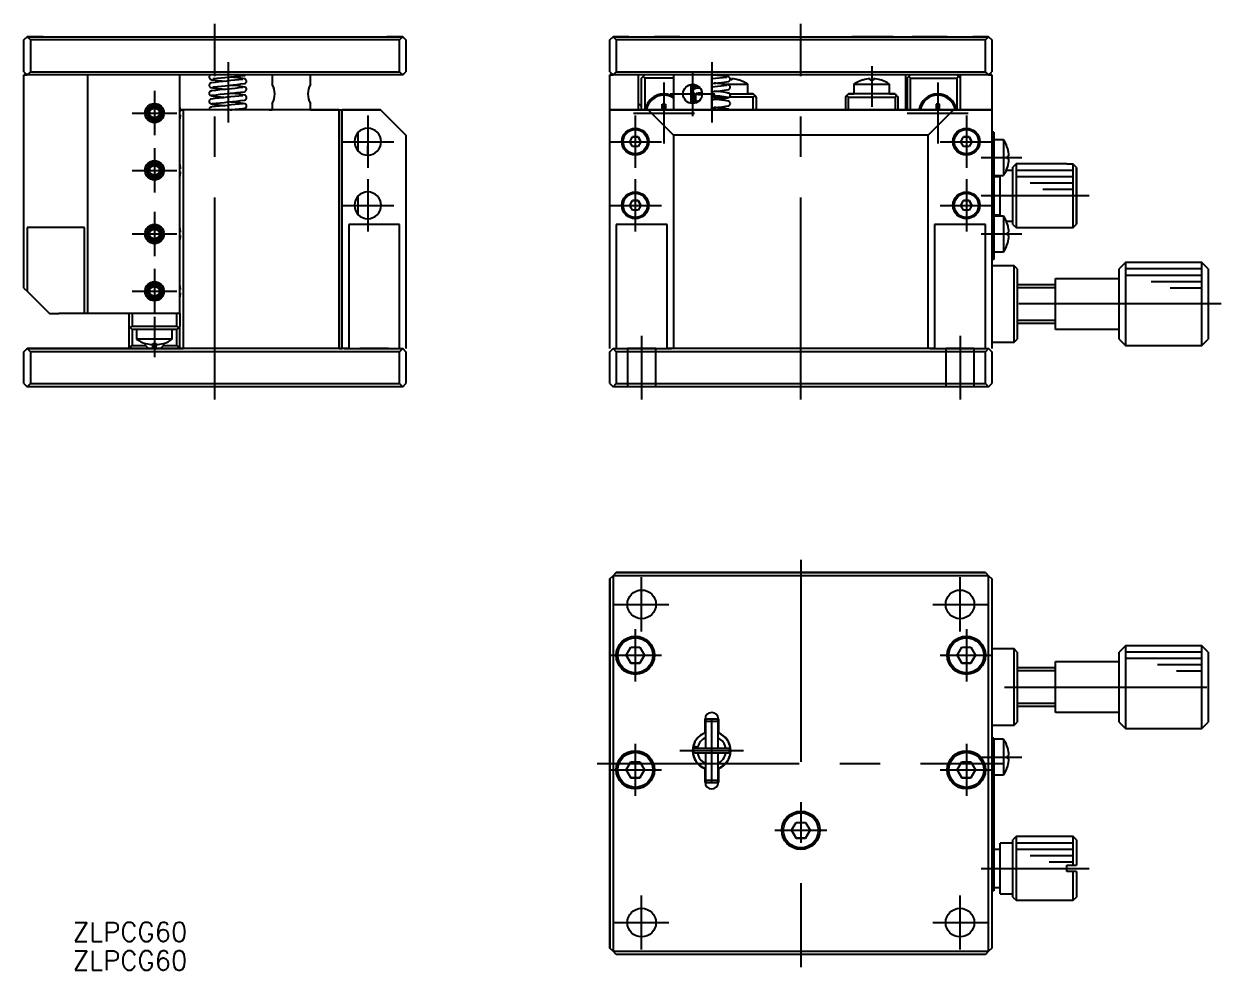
# Model space of a CAD drawing. Extents: x -122 to 299, y -225 to 18.
# Drawn here: x -122 to 66, y -225 to -76.4 of the extents above; entities that cross this region are included whole.
import ezdxf

# ---------------------------------------------------------------- set-up
doc = ezdxf.new("R2010")
doc.units = 0
doc.linetypes.add('CENTER', pattern=[50.8, 31.75, -6.35, 6.35, -6.35])
doc.linetypes.add('DASHED', pattern=[19.05, 12.7, -6.35])
doc.layers.get('0').update_dxf_attribs({"linetype": 'CONTINUOUS'})
doc.layers.add('CENTER', color=1, linetype='CENTER')
doc.styles.get("Standard").update_dxf_attribs({"font": 'txt.shx', "height": 3, "bigfont": 'bigfont.shx'})

msp = doc.modelspace()

# ---------------------------------------------------------------- linework, layer by layer
at = {"color": 7, "linetype": 'CONTINUOUS'}
for p, q in [((-122.02, -78.9), (-121.52, -78.4)), ((-121.52, -78.4), (-122.02, -78.9)), ((-122.02, -83.9), (-122.02, -78.9)), ((-121.52, -78.4), (-62.52, -78.4)), ((-119.02, -78.4), (-121.52, -78.4)), ((-121.02, -78.9), (-121.52, -78.4)), ((-63.02, -78.9), (-121.02, -78.9)), ((-121.02, -78.9), (-121.02, -83.9)), ((-119.02, -78.4), (-120.02, -78.4)), ((-119.02, -78.4), (-120.02, -78.4)), ((-119.02, -78.4), (-120.02, -78.4)), ((-119.02, -78.4), (-120.02, -78.4)), ((-62.52, -78.4), (-65.02, -78.4)), ((-62.52, -78.4), (-63.02, -78.9)), ((-63.02, -83.9), (-63.02, -78.9)), ((-62.52, -78.4), (-62.02, -78.9)), ((-62.02, -78.9), (-62.52, -78.4)), ((-62.02, -78.9), (-62.02, -83.9)), ((-30, -78.9), (-29.5, -78.4)), ((-29.5, -78.4), (-30, -78.9)), ((-30, -83.9), (-30, -78.9)), ((-29.5, -78.4), (29.5, -78.4)), ((-27, -78.4), (-29.5, -78.4)), ((-29, -78.9), (-29.5, -78.4)), ((29, -78.9), (-29, -78.9)), ((-29, -78.9), (-29, -83.9)), ((-27, -78.4), (-28, -78.4)), ((-27, -78.4), (-28, -78.4)), ((-19, -78.4), (-23, -78.4)), ((-22, -78.4), (-23, -78.4)), ((-22, -78.4), (-23, -78.4)), ((14, -78.4), (8, -78.4)), ((14, -78.4), (8, -78.4)), ((14.5, -78.4), (8, -78.4)), ((23, -78.4), (17.5, -78.4)), ((23, -78.4), (22, -78.4)), ((23, -78.4), (22, -78.4)), ((28, -78.4), (27, -78.4)), ((28, -78.4), (27, -78.4)), ((29.5, -78.4), (27, -78.4)), ((29.5, -78.4), (29, -78.9)), ((29, -83.9), (29, -78.9)), ((29.5, -78.4), (30, -78.9)), ((30, -78.9), (29.5, -78.4)), ((30, -78.9), (30, -83.9)), ((-122.02, -83.9), (-121.52, -84.4)), ((-122.02, -117.9), (-122.02, -84.4)), ((-121.52, -84.4), (-122.02, -84.4)), ((-122.02, -84.4), (-121.52, -84.4)), ((-121.52, -84.4), (-121.02, -83.9)), ((-111.52, -84.4), (-121.52, -84.4)), ((-121.02, -83.9), (-63.02, -83.9)), ((-112.02, -84.4), (-112.02, -121.9)), ((-97.52, -84.4), (-112.02, -84.4)), ((-62.52, -84.4), (-97.52, -84.4)), ((-97.52, -94.9), (-97.52, -84.4)), ((-92.87, -84.54), (-92.93, -84.63)), ((-92.8, -84.47), (-92.87, -84.54)), ((-92.67, -84.4), (-92.8, -84.47)), ((-87.37, -84.49), (-87.28, -84.45)), ((-87.28, -84.45), (-87.2, -84.4)), ((-83.02, -84.4), (-83.02, -85.9)), ((-77.02, -85.9), (-77.02, -84.4)), ((-63.02, -83.9), (-62.52, -84.4)), ((-62.52, -84.4), (-62.02, -83.9)), ((-30, -83.9), (-29.5, -84.4)), ((-30, -89.9), (-30, -84.4)), ((-29.5, -84.4), (-30, -84.4)), ((-30, -84.4), (-29.5, -84.4)), ((-29.5, -84.4), (-29, -83.9)), ((29.5, -84.4), (-29.5, -84.4)), ((-29, -83.9), (29, -83.9)), ((-25.5, -89.9), (-25.5, -84.4)), ((-24.75, -84.65), (-24.5, -84.4)), ((-24.5, -84.4), (-24.75, -84.65)), ((-20, -84.4), (-20, -89.9)), ((-14, -89.9), (-14, -84.4)), ((-14, -84.46), (-13.21, -84.4)), ((16.5, -89.9), (16.5, -84.4)), ((16.7, -84.9), (17.2, -84.4)), ((16.95, -84.65), (17.2, -84.4)), ((24.75, -84.65), (24.5, -84.4)), ((24.5, -84.4), (24.75, -84.65)), ((25, -84.4), (25, -89.9)), ((29, -83.9), (29.5, -84.4)), ((29.5, -84.4), (30, -83.9)), ((30, -84.4), (29.5, -84.4)), ((29.5, -84.4), (30, -84.4)), ((30, -84.4), (30, -89.9)), ((-92.93, -84.63), (-92.95, -84.73)), ((-92.95, -84.73), (-92.94, -84.84)), ((-92.94, -85.95), (-92.95, -86.07)), ((-92.95, -86.07), (-92.91, -86.17)), ((-92.94, -84.84), (-92.89, -84.93)), ((-92.9, -85.85), (-92.94, -85.95)), ((-92.91, -86.17), (-92.85, -86.26)), ((-92.83, -85.76), (-92.9, -85.85)), ((-92.89, -84.93), (-92.81, -85.02)), ((-92.85, -86.26), (-92.77, -86.33)), ((-92.74, -85.7), (-92.83, -85.76)), ((-92.81, -85.02), (-92.71, -85.08)), ((-92.77, -86.33), (-92.68, -86.38)), ((-92.63, -85.65), (-92.74, -85.7)), ((-92.71, -85.08), (-92.6, -85.13)), ((-92.6, -85.13), (-92.5, -85.16)), ((-92.35, -86.27), (-92.24, -86.27)), ((-87.28, -85.05), (-87.4, -85)), ((-87.33, -85.75), (-87.22, -85.69)), ((-87.22, -86.36), (-87.32, -86.31)), ((-87.18, -85.12), (-87.28, -85.05)), ((-87.22, -85.69), (-87.14, -85.61)), ((-87.14, -86.43), (-87.22, -86.36)), ((-87.1, -85.21), (-87.18, -85.12)), ((-87.14, -85.61), (-87.08, -85.52)), ((-87.08, -86.52), (-87.14, -86.43)), ((-87.06, -85.31), (-87.1, -85.21)), ((-87.08, -85.52), (-87.05, -85.42)), ((-87.05, -85.42), (-87.06, -85.31)), ((-25, -84.9), (-24.75, -84.65)), ((-24.75, -84.65), (-25, -84.9)), ((-25, -89.9), (-25, -84.9)), ((-24.5, -84.9), (-24.75, -84.65)), ((-24.5, -84.9), (-24.5, -89.9)), ((-20, -84.9), (-24.5, -84.9)), ((-17.2, -88.88), (-17.2, -85.91)), ((-16.91, -85.9), (-16.84, -85.98)), ((-16.84, -85.98), (-16.74, -86.04)), ((-16.74, -86.04), (-16.65, -86.08)), ((-16.7, -86.06), (-16.7, -86.62)), ((-16.5, -86.57), (-16.5, -86.12)), ((-11.61, -84.79), (-14, -85.04)), ((-11.62, -86.07), (-14, -86.31)), ((-12, -85.86), (-8.35, -85.86)), ((-11.32, -86), (-11.46, -85.95)), ((-11.32, -84.72), (-11.43, -84.69)), ((-11.43, -85.46), (-11.32, -85.42)), ((-11.21, -84.8), (-11.32, -84.72)), ((-11.32, -85.42), (-11.24, -85.37)), ((-11.18, -86.09), (-11.32, -86)), ((-11.24, -85.37), (-11.16, -85.29)), ((-11.13, -84.89), (-11.21, -84.8)), ((-11.12, -86.18), (-11.18, -86.09)), ((-11.16, -85.29), (-11.1, -85.2)), ((-11.08, -84.98), (-11.13, -84.89)), ((-11.08, -86.28), (-11.12, -86.18)), ((-11.12, -86.5), (-11.08, -86.39)), ((-10.89, -85.21), (-11.11, -85.2)), ((-11.1, -85.2), (-11.08, -85.09)), ((-11.08, -85.09), (-11.08, -84.98)), ((-11.08, -86.39), (-11.08, -86.28)), ((-10.89, -85.01), (-10.89, -85.21)), ((-9.75, -85.2), (-9.75, -85.21)), ((-8.35, -87.4), (-8.35, -85.86)), ((8.35, -85.86), (13.95, -85.86)), ((8.35, -85.86), (8.35, -87.4)), ((9.75, -85.21), (9.75, -85.2)), ((10.89, -85.21), (10.89, -85.01)), ((11.41, -85.21), (10.89, -85.21)), ((11.41, -85.01), (11.41, -85.21)), ((12.55, -85.2), (12.55, -85.21)), ((13.95, -87.4), (13.95, -85.86)), ((16.7, -84.9), (16.95, -84.65)), ((16.7, -84.9), (16.7, -89.9)), ((17.2, -84.9), (16.95, -84.65)), ((17.2, -84.9), (24.5, -84.9)), ((17.2, -89.9), (17.2, -84.9)), ((24.5, -84.9), (24.75, -84.65)), ((24.5, -84.9), (24.5, -89.9)), ((25, -84.9), (24.75, -84.65)), ((24.75, -84.65), (25, -84.9)), ((-92.94, -87.23), (-92.95, -87.25)), ((-92.95, -87.25), (-92.95, -87.26)), ((-92.95, -87.26), (-92.95, -87.28)), ((-92.95, -87.28), (-92.95, -87.29)), ((-92.95, -87.29), (-92.95, -87.3)), ((-92.95, -87.3), (-92.95, -87.31)), ((-92.95, -87.31), (-92.95, -87.33)), ((-92.95, -87.33), (-92.94, -87.35)), ((-92.93, -87.19), (-92.94, -87.21)), ((-92.94, -87.21), (-92.94, -87.22)), ((-92.94, -87.22), (-92.94, -87.23)), ((-92.94, -87.35), (-92.94, -87.36)), ((-92.94, -87.36), (-92.94, -87.38)), ((-92.94, -87.38), (-92.93, -87.39)), ((-92.92, -87.17), (-92.93, -87.18)), ((-92.93, -87.18), (-92.93, -87.19)), ((-92.93, -87.39), (-92.93, -87.4)), ((-92.93, -87.4), (-92.93, -87.41)), ((-92.93, -87.41), (-92.93, -87.42)), ((-92.93, -87.42), (-92.92, -87.42)), ((-92.91, -87.14), (-92.92, -87.16)), ((-92.92, -87.16), (-92.92, -87.17)), ((-92.92, -87.42), (-92.92, -87.43)), ((-92.92, -87.43), (-92.92, -87.44)), ((-92.92, -87.43), (-92.92, -87.43)), ((-92.92, -87.44), (-92.91, -87.44)), ((-92.9, -87.13), (-92.91, -87.14)), ((-92.91, -87.44), (-92.91, -87.45)), ((-92.91, -87.44), (-92.91, -87.44)), ((-92.91, -87.45), (-92.91, -87.46)), ((-92.91, -87.45), (-92.91, -87.45)), ((-92.91, -87.45), (-92.91, -87.45)), ((-92.91, -87.45), (-92.91, -87.45)), ((-92.91, -87.46), (-92.9, -87.46)), ((-92.91, -87.46), (-92.91, -87.46)), ((-92.89, -87.11), (-92.9, -87.12)), ((-92.9, -87.12), (-92.9, -87.13)), ((-92.9, -87.46), (-92.9, -87.47)), ((-92.9, -87.46), (-92.9, -87.46)), ((-92.9, -87.47), (-92.89, -87.48)), ((-92.9, -87.47), (-92.9, -87.47)), ((-92.9, -87.47), (-92.9, -87.47)), ((-92.9, -87.47), (-92.9, -87.47)), ((-92.88, -87.1), (-92.89, -87.11)), ((-92.89, -87.48), (-92.89, -87.49)), ((-92.89, -87.48), (-92.89, -87.48)), ((-92.89, -87.48), (-92.89, -87.48)), ((-92.89, -87.49), (-92.88, -87.49)), ((-92.89, -87.49), (-92.89, -87.49)), ((-92.89, -87.49), (-92.89, -87.49)), ((-92.81, -88.3), (-92.89, -88.38)), ((-92.87, -87.08), (-92.88, -87.1)), ((-92.88, -87.49), (-92.88, -87.5)), ((-92.88, -87.5), (-92.88, -87.51)), ((-92.88, -87.5), (-92.88, -87.5)), ((-92.88, -87.51), (-92.87, -87.51)), ((-92.86, -87.07), (-92.87, -87.08)), ((-92.87, -87.51), (-92.86, -87.52)), ((-92.87, -87.51), (-92.87, -87.51)), ((-92.85, -87.06), (-92.86, -87.07)), ((-92.86, -87.52), (-92.86, -87.53)), ((-92.86, -87.52), (-92.86, -87.52)), ((-92.86, -87.53), (-92.85, -87.53)), ((-92.83, -87.04), (-92.85, -87.06)), ((-92.85, -87.53), (-92.85, -87.54)), ((-92.85, -87.54), (-92.84, -87.54)), ((-92.84, -87.54), (-92.83, -87.55)), ((-92.82, -87.03), (-92.83, -87.04)), ((-92.83, -87.55), (-92.82, -87.56)), ((-92.8, -87.02), (-92.82, -87.03)), ((-92.82, -87.56), (-92.81, -87.57)), ((-92.81, -87.57), (-92.8, -87.58)), ((-92.73, -88.24), (-92.81, -88.3)), ((-92.79, -87), (-92.8, -87.02)), ((-92.8, -87.58), (-92.78, -87.59)), ((-92.77, -86.99), (-92.79, -87)), ((-92.78, -87.59), (-92.77, -87.59)), ((-92.75, -86.98), (-92.77, -86.99)), ((-92.77, -87.59), (-92.75, -87.6)), ((-92.73, -86.97), (-92.75, -86.98)), ((-92.75, -87.6), (-92.73, -87.61)), ((-92.71, -86.96), (-92.73, -86.97)), ((-92.73, -87.61), (-92.71, -87.61)), ((-92.62, -88.2), (-92.73, -88.24)), ((-92.69, -86.95), (-92.71, -86.96)), ((-92.71, -87.61), (-92.68, -87.62)), ((-92.68, -86.95), (-92.69, -86.95)), ((-92.66, -86.94), (-92.68, -86.95)), ((-92.68, -87.62), (-92.66, -87.62)), ((-92.64, -86.94), (-92.66, -86.94)), ((-92.66, -87.62), (-92.63, -87.62)), ((-92.63, -86.93), (-92.64, -86.94)), ((-92.61, -86.93), (-92.63, -86.93)), ((-92.63, -87.62), (-92.6, -87.62)), ((-92.63, -87.65), (-92.54, -87.7)), ((-92.59, -86.93), (-92.61, -86.93)), ((-92.6, -87.62), (-92.49, -87.58)), ((-92.58, -86.92), (-92.59, -86.93)), ((-92.56, -86.92), (-92.58, -86.92)), ((-92.54, -86.92), (-92.56, -86.92)), ((-92.47, -86.89), (-92.54, -86.92)), ((-87.37, -87.04), (-87.27, -87)), ((-87.27, -87), (-87.18, -86.93)), ((-87.18, -86.93), (-87.1, -86.83)), ((-87.1, -86.83), (-87.06, -86.74)), ((-87.05, -86.64), (-87.08, -86.52)), ((-87.06, -86.74), (-87.05, -86.64)), ((-16.96, -86.91), (-16.97, -87.03)), ((-16.97, -87.03), (-16.93, -87.13)), ((-16.92, -86.8), (-16.96, -86.91)), ((-16.93, -87.13), (-16.87, -87.22)), ((-16.85, -86.72), (-16.92, -86.8)), ((-16.87, -87.22), (-16.79, -87.3)), ((-16.77, -86.66), (-16.85, -86.72)), ((-16.79, -87.3), (-16.68, -87.35)), ((-16.67, -86.61), (-16.77, -86.66)), ((-16.7, -87.34), (-16.7, -88.87)), ((-16.5, -88.81), (-16.5, -87.4)), ((-16.42, -87.25), (-15.52, -87.14)), ((-14, -87.9), (-11.65, -87.9)), ((-11.46, -87.26), (-11.56, -87.21)), ((-11.48, -88.02), (-11.39, -87.97)), ((-11.44, -87.27), (-11.46, -87.27)), ((-11.43, -87.27), (-11.44, -87.27)), ((-11.42, -87.27), (-11.43, -87.27)), ((-11.43, -87.93), (-11.39, -87.96)), ((-11.41, -87.27), (-11.42, -87.27)), ((-11.39, -87.27), (-11.41, -87.27)), ((-11.38, -87.27), (-11.39, -87.27)), ((-11.39, -87.96), (-11.38, -87.96)), ((-11.39, -87.97), (-11.39, -87.97)), ((-11.37, -87.27), (-11.38, -87.27)), ((-11.38, -87.96), (-11.36, -87.96)), ((-11.36, -87.28), (-11.37, -87.27)), ((-11.36, -86.71), (-11.26, -86.66)), ((-11.34, -87.28), (-11.36, -87.28)), ((-11.36, -87.96), (-11.35, -87.96)), ((-11.35, -87.96), (-11.33, -87.95)), ((-11.32, -87.29), (-11.34, -87.28)), ((-11.33, -87.95), (-11.32, -87.95)), ((-11.31, -87.29), (-11.32, -87.29)), ((-11.32, -87.95), (-11.31, -87.94)), ((-11.3, -87.3), (-11.31, -87.29)), ((-11.31, -87.94), (-11.29, -87.94)), ((-11.28, -87.3), (-11.3, -87.3)), ((-11.29, -87.94), (-11.28, -87.93)), ((-11.27, -87.31), (-11.28, -87.3)), ((-11.28, -87.93), (-11.26, -87.92)), ((-11.25, -87.32), (-11.27, -87.31)), ((-11.26, -86.66), (-11.18, -86.59)), ((-11.26, -87.92), (-11.25, -87.92)), ((-11.24, -87.33), (-11.25, -87.32)), ((-11.25, -87.92), (-11.24, -87.91)), ((-11.22, -87.34), (-11.24, -87.33)), ((-11.24, -87.91), (-11.22, -87.9)), ((-11.21, -87.35), (-11.22, -87.34)), ((-11.22, -87.9), (-11.21, -87.89)), ((-7.5, -87.9), (-11.22, -87.9)), ((-11.19, -87.36), (-11.21, -87.35)), ((-11.21, -87.89), (-11.2, -87.88)), ((-11.2, -87.88), (-11.19, -87.86)), ((-11.18, -87.38), (-11.19, -87.36)), ((-11.19, -87.86), (-11.17, -87.85)), ((-11.18, -86.59), (-11.12, -86.5)), ((-11.17, -87.39), (-11.18, -87.38)), ((-11.16, -87.4), (-11.17, -87.39)), ((-11.17, -87.85), (-11.16, -87.84)), ((-11.16, -87.4), (-7.5, -87.4)), ((-11.15, -87.41), (-11.16, -87.4)), ((-11.16, -87.83), (-11.15, -87.82)), ((-11.16, -87.84), (-11.16, -87.83)), ((-11.14, -87.42), (-11.15, -87.41)), ((-11.15, -87.82), (-11.14, -87.81)), ((-11.13, -87.44), (-11.14, -87.42)), ((-11.14, -87.81), (-11.13, -87.8)), ((-11.12, -87.45), (-11.13, -87.44)), ((-11.13, -87.79), (-11.12, -87.78)), ((-11.13, -87.8), (-11.13, -87.79)), ((-11.12, -87.46), (-11.12, -87.45)), ((-11.11, -87.47), (-11.12, -87.46)), ((-11.12, -87.78), (-11.11, -87.77)), ((-11.12, -87.78), (-11.12, -87.78)), ((-11.1, -87.48), (-11.11, -87.47)), ((-11.11, -87.75), (-11.1, -87.75)), ((-11.11, -87.76), (-11.11, -87.75)), ((-11.11, -87.77), (-11.11, -87.76)), ((-11.1, -87.5), (-11.1, -87.48)), ((-11.09, -87.51), (-11.1, -87.5)), ((-11.1, -87.73), (-11.09, -87.72)), ((-11.1, -87.73), (-11.1, -87.73)), ((-11.1, -87.74), (-11.1, -87.73)), ((-11.1, -87.75), (-11.1, -87.74)), ((-11.09, -87.52), (-11.09, -87.51)), ((-11.09, -87.53), (-11.09, -87.52)), ((-11.08, -87.54), (-11.09, -87.53)), ((-11.09, -87.69), (-11.08, -87.68)), ((-11.09, -87.7), (-11.09, -87.69)), ((-11.09, -87.71), (-11.09, -87.7)), ((-11.09, -87.72), (-11.09, -87.71)), ((-11.08, -87.55), (-11.08, -87.54)), ((-11.08, -87.56), (-11.08, -87.55)), ((-11.08, -87.57), (-11.08, -87.56)), ((-11.08, -87.58), (-11.08, -87.57)), ((-11.07, -87.59), (-11.08, -87.58)), ((-11.08, -87.64), (-11.07, -87.63)), ((-11.08, -87.65), (-11.08, -87.64)), ((-11.08, -87.66), (-11.08, -87.65)), ((-11.08, -87.67), (-11.08, -87.66)), ((-11.08, -87.68), (-11.08, -87.67)), ((-11.08, -87.68), (-11.08, -87.68)), ((-11.07, -87.6), (-11.07, -87.59)), ((-11.07, -87.61), (-11.07, -87.6)), ((-11.07, -87.62), (-11.07, -87.61)), ((-11.07, -87.63), (-11.07, -87.62)), ((-7.5, -87.4), (-8.35, -87.4)), ((-7.5, -87.4), (-7.25, -87.65)), ((-7.25, -87.65), (-7.5, -87.4)), ((-7.25, -87.65), (-7.5, -87.9)), ((-7.5, -89.9), (-7.5, -87.9)), ((-7.25, -87.65), (-7, -87.9)), ((-7, -87.9), (-7.25, -87.65)), ((-7, -87.9), (-7, -89.9)), ((7.25, -87.65), (7, -87.9)), ((7, -87.9), (7.25, -87.65)), ((7, -87.9), (7, -89.9)), ((7.5, -87.4), (7.25, -87.65)), ((7.25, -87.65), (7.5, -87.4)), ((7.25, -87.65), (7.5, -87.9)), ((14.8, -87.4), (7.5, -87.4)), ((7.5, -87.4), (8.35, -87.4)), ((7.5, -87.9), (14.8, -87.9)), ((7.5, -89.9), (7.5, -87.9)), ((13.94, -87.4), (14.13, -87.4)), ((13.95, -87.4), (14.8, -87.4)), ((14.13, -87.4), (13.95, -87.4)), ((14.13, -87.4), (14.8, -87.4)), ((14.8, -87.4), (14.13, -87.4)), ((14.8, -87.4), (15.3, -87.9)), ((14.8, -87.4), (15.05, -87.65)), ((14.8, -87.9), (15.05, -87.65)), ((14.8, -87.9), (14.8, -89.9)), ((15.05, -87.65), (15.3, -87.9)), ((15.3, -89.9), (15.3, -87.9)), ((-101.52, -89.53), (-102.27, -89.97)), ((-102.27, -89.97), (-101.52, -89.53)), ((-102.27, -90.83), (-102.27, -89.97)), ((-100.77, -89.97), (-101.52, -89.53)), ((-101.52, -89.53), (-100.77, -89.97)), ((-100.77, -89.97), (-100.77, -90.83)), ((-97.52, -90.14), (-97.44, -90.14)), ((-97.02, -89.9), (-97.46, -89.9)), ((-97.46, -89.9), (-97.02, -89.9)), ((-97.02, -89.9), (-97.02, -127.4)), ((-72.52, -89.9), (-97.02, -89.9)), ((-92.94, -89.9), (-97.02, -89.9)), ((-86.02, -89.9), (-94.02, -89.9)), ((-92.95, -89.9), (-94.02, -89.9)), ((-92.94, -88.48), (-92.95, -88.58)), ((-92.95, -88.58), (-92.92, -88.69)), ((-92.91, -89.7), (-92.95, -89.8)), ((-92.95, -89.8), (-92.94, -89.9)), ((-92.89, -88.38), (-92.94, -88.48)), ((-92.92, -88.69), (-92.87, -88.79)), ((-92.86, -89.62), (-92.91, -89.7)), ((-92.87, -88.79), (-92.79, -88.87)), ((-92.77, -89.54), (-92.86, -89.62)), ((-92.79, -88.87), (-92.66, -88.94)), ((-92.67, -89.49), (-92.77, -89.54)), ((-92.53, -89.45), (-92.67, -89.49)), ((-92.61, -88.95), (-92.5, -88.92)), ((-72.52, -89.9), (-83.52, -89.9)), ((-83.52, -89.9), (-83.02, -89.9)), ((-83.02, -88.9), (-83.02, -89.9)), ((-77.02, -89.9), (-77.02, -88.9)), ((-77.02, -89.9), (-72.52, -89.9)), ((-72.52, -89.9), (-77.02, -89.9)), ((-72.52, -95.9), (-72.52, -89.9)), ((-72.52, -89.9), (-72.52, -95.9)), ((-72.52, -89.9), (-72.02, -89.9)), ((-72.52, -89.9), (-72.02, -89.9)), ((-72.02, -127.4), (-72.02, -89.9)), ((-72.02, -89.9), (-66.02, -89.9)), ((-66.02, -89.9), (-72.02, -89.9)), ((-66.02, -89.9), (-62.02, -93.9)), ((-62.02, -93.9), (-66.02, -89.9)), ((-30, -127.4), (-30, -89.9)), ((-24, -89.9), (-30, -89.9)), ((-30, -89.9), (-24, -89.9)), ((-25.25, -89.15), (-25.5, -88.9)), ((-25, -89.4), (-25.25, -89.15)), ((17.5, -89.9), (-24, -89.9)), ((-24, -89.9), (24, -89.9)), ((-20, -93.9), (-24, -89.9)), ((-21.76, -89.9), (-21.76, -89)), ((-21.76, -89), (-21.24, -89)), ((-21.24, -89), (-21.24, -89.9)), ((-16.43, -88.53), (-15.93, -88.45)), ((-11.46, -89.29), (-11.33, -89.25)), ((-11.3, -89.84), (-11.39, -89.79)), ((-11.24, -88.6), (-11.35, -88.53)), ((-11.33, -89.25), (-11.21, -89.17)), ((-11.21, -89.9), (-11.3, -89.84)), ((-11.15, -88.68), (-11.24, -88.6)), ((-11.21, -89.17), (-11.15, -89.09)), ((-11.09, -88.79), (-11.15, -88.68)), ((-11.15, -89.09), (-11.1, -89)), ((-11.1, -89), (-11.07, -88.89)), ((-11.07, -88.89), (-11.09, -88.79)), ((30, -89.9), (17.5, -89.9)), ((24, -89.9), (20, -93.9)), ((21.76, -89), (21.24, -89)), ((21.24, -89), (21.24, -89.9)), ((21.76, -89.9), (21.76, -89)), ((24, -89.9), (30, -89.9)), ((30, -89.9), (30, -127.4)), ((-101.52, -91.26), (-102.27, -90.83)), ((-100.77, -90.83), (-101.52, -91.26)), ((-97.44, -90.66), (-97.52, -90.66)), ((-69.52, -96.37), (-69.52, -93.43)), ((-62.02, -93.9), (-62.02, -127.4)), ((-20, -93.9), (-20, -127.4)), ((20, -93.9), (-20, -93.9)), ((20, -127.4), (20, -93.9)), ((30.3, -93.4), (30, -93.4)), ((30, -93.4), (30.3, -93.4)), ((30.3, -93.4), (30.3, -95.4)), ((-97.52, -103.9), (-97.52, -94.9)), ((-68.02, -97), (-68.02, -95.56)), ((-26.87, -94.9), (-26.43, -94.15)), ((-26.43, -95.65), (-26.87, -94.9)), ((-25.57, -94.15), (-26.43, -94.15)), ((-26.43, -94.15), (-25.57, -94.15)), ((-25.57, -95.65), (-26.43, -95.65)), ((-25.13, -94.9), (-25.57, -94.15)), ((-25.57, -94.15), (-25.13, -94.9)), ((-25.13, -94.9), (-25.57, -95.65)), ((25.13, -94.9), (25.57, -94.15)), ((25.57, -95.65), (25.13, -94.9)), ((26.43, -94.15), (25.57, -94.15)), ((25.57, -94.15), (26.43, -94.15)), ((26.43, -95.65), (25.57, -95.65)), ((26.87, -94.9), (26.43, -94.15)), ((26.43, -94.15), (26.87, -94.9)), ((26.87, -94.9), (26.43, -95.65)), ((31.84, -94.6), (30.3, -94.6)), ((30.3, -95.4), (30.3, -111.4)), ((31.84, -94.6), (31.84, -100.2)), ((-72.52, -105.9), (-72.52, -95.9)), ((-72.52, -95.9), (-72.52, -105.9)), ((32.49, -96), (32.5, -96)), ((32.49, -97.66), (32.49, -97.14)), ((32.49, -97.14), (32.69, -97.14)), ((32.69, -97.66), (32.49, -97.66)), ((-101.52, -98.53), (-102.27, -98.97)), ((-102.27, -98.97), (-101.52, -98.53)), ((-102.27, -99.83), (-102.27, -98.97)), ((-100.77, -98.97), (-101.52, -98.53)), ((-101.52, -98.53), (-100.77, -98.97)), ((-100.77, -98.97), (-100.77, -99.83)), ((-97.52, -99.14), (-97.44, -99.14)), ((33.3, -99.4), (32.28, -99.4)), ((32.5, -98.8), (32.49, -98.8)), ((33.8, -98.4), (33.3, -98.9)), ((33.3, -107.9), (33.3, -98.9)), ((33.8, -98.4), (33.8, -108.4)), ((41.8, -98.4), (33.8, -98.4)), ((42.8, -99.4), (33.8, -99.4)), ((41.8, -98.42), (41.8, -98.4)), ((41.8, -98.42), (41.8, -98.4)), ((42.8, -98.42), (41.8, -98.42)), ((42.8, -108.37), (42.8, -98.42)), ((43.3, -98.93), (42.8, -98.42)), ((43.3, -107.87), (43.3, -98.93)), ((43.3, -98.93), (43.3, -107.87)), ((-101.52, -100.26), (-102.27, -99.83)), ((-100.77, -99.83), (-101.52, -100.26)), ((-97.44, -99.66), (-97.52, -99.66)), ((30.3, -100.2), (31.84, -100.2)), ((31.3, -100.4), (30.3, -100.4)), ((31.3, -103.4), (31.3, -100.2)), ((42.8, -100.4), (33.8, -100.4)), ((42.8, -101.4), (36, -101.4)), ((31.3, -106.6), (31.3, -103.4)), ((42.8, -102.4), (38, -102.4)), ((-97.52, -113.9), (-97.52, -103.9)), ((-69.52, -106.37), (-69.52, -103.43)), ((-26.87, -104.9), (-26.43, -104.15)), ((-26.43, -105.65), (-26.87, -104.9)), ((-25.57, -104.15), (-26.43, -104.15)), ((-26.43, -104.15), (-25.57, -104.15)), ((-25.13, -104.9), (-25.57, -104.15)), ((-25.57, -104.15), (-25.13, -104.9)), ((-25.13, -104.9), (-25.57, -105.65)), ((25.13, -104.9), (25.57, -104.15)), ((25.57, -105.65), (25.13, -104.9)), ((26.43, -104.15), (25.57, -104.15)), ((25.57, -104.15), (26.43, -104.15)), ((26.87, -104.9), (26.43, -104.15)), ((26.43, -104.15), (26.87, -104.9)), ((26.87, -104.9), (26.43, -105.65)), ((-72.52, -127.4), (-72.52, -105.9)), ((-72.52, -105.9), (-72.52, -127.4)), ((-25.57, -105.65), (-26.43, -105.65)), ((26.43, -105.65), (25.57, -105.65)), ((30.3, -106.4), (31.3, -106.4)), ((31.84, -106.6), (30.3, -106.6)), ((31.84, -106.6), (31.84, -112.2)), ((-121.52, -108.4), (-121.52, -118.4)), ((-112.52, -108.4), (-121.52, -108.4)), ((-112.52, -121.9), (-112.52, -108.4)), ((-101.52, -108.53), (-102.27, -108.97)), ((-102.27, -108.97), (-101.52, -108.53)), ((-102.27, -109.83), (-102.27, -108.97)), ((-100.77, -108.97), (-101.52, -108.53)), ((-101.52, -108.53), (-100.77, -108.97)), ((-100.77, -108.97), (-100.77, -109.83)), ((-63.02, -107.9), (-71.02, -107.9)), ((-71.02, -107.9), (-71.02, -127.4)), ((-63.02, -127.4), (-63.02, -107.9)), ((-21, -107.9), (-29, -107.9)), ((-29, -107.9), (-29, -127.4)), ((-21, -127.4), (-21, -107.9)), ((21, -107.9), (21, -127.4)), ((29, -107.9), (21, -107.9)), ((29, -127.4), (29, -107.9)), ((32.28, -107.4), (33.3, -107.4)), ((32.49, -108), (32.5, -108)), ((33.3, -107.9), (33.8, -108.4)), ((33.8, -108.4), (41.8, -108.4)), ((41.8, -108.4), (41.8, -108.37)), ((41.8, -108.37), (42.8, -108.37)), ((41.8, -108.4), (41.8, -108.37)), ((42.8, -108.37), (43.3, -107.87)), ((-101.52, -110.26), (-102.27, -109.83)), ((-100.77, -109.83), (-101.52, -110.26)), ((-97.52, -109.14), (-97.44, -109.14)), ((-97.44, -109.66), (-97.52, -109.66)), ((32.49, -109.66), (32.49, -109.14)), ((32.49, -109.14), (32.69, -109.14)), ((32.69, -109.66), (32.49, -109.66)), ((32.5, -110.8), (32.49, -110.8)), ((30.3, -111.4), (30.3, -113.4)), ((30.3, -112.2), (31.84, -112.2)), ((-97.52, -121.9), (-97.52, -113.9)), ((30.3, -113.4), (30, -113.4)), ((33.5, -114.4), (30, -114.4)), ((33.5, -126.4), (33.5, -114.4)), ((34, -114.9), (33.5, -114.4)), ((51, -113.9), (50, -114.9)), ((51, -113.9), (51, -126.9)), ((63, -113.9), (51, -113.9)), ((63, -126.9), (63, -113.9)), ((64, -114.9), (63, -113.9)), ((34, -114.9), (34, -125.9)), ((40, -124.4), (40, -116.4)), ((40, -116.4), (50, -116.4)), ((50, -125.9), (50, -114.9)), ((63, -114.9), (51, -114.9)), ((63, -115.9), (51, -115.9)), ((64, -114.9), (64, -125.9)), ((64, -114.9), (64, -125.9)), ((-122.02, -117.9), (-121.52, -118.4)), ((-121.52, -118.4), (-118.02, -121.9)), ((-101.52, -117.53), (-102.27, -117.97)), ((-102.27, -117.97), (-101.52, -117.53)), ((-102.27, -118.83), (-102.27, -117.97)), ((-100.77, -117.97), (-101.52, -117.53)), ((-101.52, -117.53), (-100.77, -117.97)), ((-100.77, -117.97), (-100.77, -118.83)), ((-97.52, -118.14), (-97.44, -118.14)), ((40, -117.4), (34, -117.4)), ((63, -116.9), (55, -116.9)), ((63, -117.9), (58, -117.9)), ((-101.52, -119.26), (-102.27, -118.83)), ((-100.77, -118.83), (-101.52, -119.26)), ((-97.44, -118.66), (-97.52, -118.66)), ((-118.02, -121.9), (-116.52, -121.9)), ((-112.52, -121.9), (-116.52, -121.9)), ((-112.02, -121.9), (-112.52, -121.9)), ((-97.52, -121.9), (-112.02, -121.9)), ((-105.52, -123.9), (-105.52, -121.9)), ((-105.02, -121.9), (-105.02, -123.9)), ((-98.02, -123.9), (-98.02, -121.9)), ((-97.52, -121.9), (-97.52, -122.9)), ((-105.52, -126.9), (-105.52, -123.9)), ((-105.27, -124.15), (-105.52, -123.9)), ((-105.27, -124.15), (-105.02, -123.9)), ((-105.02, -123.9), (-98.02, -123.9)), ((-98.02, -123.9), (-97.77, -124.15)), ((-97.77, -124.15), (-97.52, -123.9)), ((-97.52, -122.9), (-97.52, -123.9)), ((-97.52, -127.4), (-97.52, -123.9)), ((34, -123.4), (40, -123.4)), ((-105.02, -124.4), (-105.27, -124.15)), ((-105.02, -124.4), (-105.02, -126.9)), ((-98.02, -124.4), (-105.02, -124.4)), ((-104.32, -124.4), (-104.32, -125.94)), ((-98.72, -125.94), (-104.32, -125.94)), ((-98.72, -125.94), (-98.72, -124.4)), ((-97.77, -124.15), (-98.02, -124.4)), ((-98.02, -126.9), (-98.02, -124.4)), ((33.5, -126.4), (34, -125.9)), ((50, -124.4), (40, -124.4)), ((50, -125.9), (51, -126.9)), ((63, -126.9), (64, -125.9)), ((-122.02, -127.9), (-121.52, -127.4)), ((-121.52, -127.4), (-122.02, -127.9)), ((-105.52, -127.4), (-121.52, -127.4)), ((-121.52, -127.4), (-97.02, -127.4)), ((-121.02, -127.9), (-121.52, -127.4)), ((-114.77, -127.4), (-119.27, -127.4)), ((-114.77, -127.4), (-119.27, -127.4)), ((-117.02, -127.4), (-119.27, -127.4)), ((-117.02, -127.4), (-119.27, -127.4)), ((-114.77, -127.4), (-117.02, -127.4)), ((-114.77, -127.4), (-117.02, -127.4)), ((-104.02, -127.4), (-106.52, -127.4)), ((-104.02, -127.4), (-106.52, -127.4)), ((-105.52, -127.4), (-106.52, -127.4)), ((-105.52, -127.4), (-106.52, -127.4)), ((-105.52, -127.4), (-105.52, -126.9)), ((-105.27, -127.15), (-105.52, -126.9)), ((-105.27, -127.15), (-105.02, -126.9)), ((-105.02, -127.4), (-105.27, -127.15)), ((-105.02, -126.9), (-102.95, -126.9)), ((-104.02, -127.4), (-99.02, -127.4)), ((-99.02, -127.4), (-104.02, -127.4)), ((-102.95, -126.9), (-102.95, -126.59)), ((-102.45, -127.4), (-102.95, -126.9)), ((-102.93, -126.6), (-102.92, -126.59)), ((-101.78, -126.78), (-101.78, -126.59)), ((-101.78, -126.59), (-101.26, -126.59)), ((-101.77, -127.4), (-101.77, -126.59)), ((-101.27, -127.4), (-101.27, -126.59)), ((-101.26, -126.59), (-101.26, -126.78)), ((-100.1, -126.9), (-100.6, -127.4)), ((-100.12, -126.59), (-100.12, -126.6)), ((-100.1, -126.59), (-100.1, -126.9)), ((-100.1, -126.9), (-98.02, -126.9)), ((-97.02, -127.4), (-99.02, -127.4)), ((-97.02, -127.4), (-99.02, -127.4)), ((-98.02, -126.9), (-97.77, -127.15)), ((-97.77, -127.15), (-98.02, -127.4)), ((-97.52, -126.9), (-97.77, -127.15)), ((-72.52, -127.4), (-97.02, -127.4)), ((-72.52, -127.4), (-72.02, -127.4)), ((-71.02, -127.4), (-72.02, -127.4)), ((-71.74, -127.4), (-62.52, -127.4)), ((-64.77, -127.4), (-69.27, -127.4)), ((-67.02, -127.4), (-69.27, -127.4)), ((-64.77, -127.4), (-67.02, -127.4)), ((-62.52, -127.4), (-63.02, -127.9)), ((-62.52, -127.4), (-62.02, -127.9)), ((-62.02, -127.9), (-62.52, -127.4)), ((-30, -127.9), (-29.5, -127.4)), ((-29.5, -127.4), (-30, -127.9)), ((-29.5, -127.4), (-20.29, -127.4)), ((-29, -127.9), (-29.5, -127.4)), ((-22.75, -127.4), (-27.25, -127.4)), ((-22.75, -127.4), (-27.25, -127.4)), ((-20, -127.4), (-21, -127.4)), ((20, -127.4), (-20, -127.4)), ((21, -127.4), (20, -127.4)), ((20.29, -127.4), (29.5, -127.4)), ((27.25, -127.4), (22.75, -127.4)), ((27.25, -127.4), (22.75, -127.4)), ((29.5, -127.4), (29, -127.9)), ((29.5, -127.4), (30, -127.9)), ((30, -127.9), (29.5, -127.4)), ((30, -126.4), (33.5, -126.4)), ((51, -126.9), (63, -126.9)), ((-122.02, -132.9), (-122.02, -127.9)), ((-63.02, -127.9), (-121.02, -127.9)), ((-121.02, -127.9), (-121.02, -132.9)), ((-63.02, -132.9), (-63.02, -127.9)), ((-62.02, -127.9), (-62.02, -132.9)), ((-30, -132.9), (-30, -127.9)), ((29, -127.9), (-29, -127.9)), ((-29, -127.9), (-29, -132.9)), ((29, -132.9), (29, -127.9)), ((30, -127.9), (30, -132.9)), ((-122.02, -132.9), (-121.52, -133.4)), ((-121.52, -133.4), (-121.02, -132.9)), ((-62.52, -133.4), (-121.52, -133.4)), ((-121.02, -132.9), (-63.02, -132.9)), ((-63.02, -132.9), (-62.52, -133.4)), ((-62.52, -133.4), (-62.02, -132.9)), ((-30, -132.9), (-29.5, -133.4)), ((-29.5, -133.4), (-29, -132.9)), ((29.5, -133.4), (-29.5, -133.4)), ((-29, -132.9), (29, -132.9)), ((29, -132.9), (29.5, -133.4)), ((29.5, -133.4), (30, -132.9)), ((-30, -163.59), (-29.5, -163.09)), ((-29.5, -163.09), (-30, -163.59)), ((-29.5, -163.09), (-29, -162.59)), ((-29, -162.59), (-29.5, -163.09)), ((-29.5, -163.09), (-29.5, -222.09)), ((29.5, -163.09), (-29.5, -163.09)), ((29, -162.59), (-29, -162.59)), ((-29, -162.59), (29, -162.59)), ((29, -162.59), (29.5, -163.09)), ((29.5, -222.09), (29.5, -163.09)), ((29.5, -163.09), (30, -163.59)), ((-30, -163.59), (-30, -221.59)), ((-30, -221.59), (-30, -163.59)), ((30, -163.59), (30, -221.59)), ((-27.44, -175.59), (-26.72, -174.34)), ((-26.72, -174.34), (-25.28, -174.34)), ((-25.28, -174.34), (-24.56, -175.59)), ((24.56, -175.59), (25.28, -174.34)), ((25.28, -174.34), (26.72, -174.34)), ((26.72, -174.34), (27.44, -175.59)), ((33.5, -174.59), (30, -174.59)), ((33.5, -180.59), (33.5, -174.59)), ((34, -175.09), (33.5, -174.59)), ((51, -174.09), (50, -175.09)), ((51, -174.09), (51, -187.09)), ((63, -174.09), (51, -174.09)), ((63, -180.59), (63, -174.09)), ((64, -175.09), (63, -174.09)), ((-27.44, -175.59), (-26.72, -176.84)), ((-26.72, -176.84), (-27.44, -175.59)), ((-25.28, -176.84), (-24.56, -175.59)), ((-24.56, -175.59), (-25.28, -176.84)), ((24.56, -175.59), (25.28, -176.84)), ((25.28, -176.84), (24.56, -175.59)), ((26.72, -176.84), (27.44, -175.59)), ((27.44, -175.59), (26.72, -176.84)), ((34, -175.09), (34, -180.59)), ((40, -184.59), (40, -176.59)), ((40, -176.59), (50, -176.59)), ((50, -186.09), (50, -175.09)), ((50, -177.59), (50, -175.09)), ((63, -175.09), (51, -175.09)), ((63, -176.09), (51, -176.09)), ((64, -175.09), (64, -180.59)), ((-26.72, -176.84), (-25.28, -176.84)), ((-25.28, -176.84), (-26.72, -176.84)), ((25.28, -176.84), (26.72, -176.84)), ((26.72, -176.84), (25.28, -176.84)), ((40, -177.59), (34, -177.59)), ((50, -183.59), (50, -177.59)), ((50, -180.59), (50, -177.59)), ((63, -177.09), (56, -177.09)), ((63, -178.09), (59, -178.09)), ((33.5, -186.59), (33.5, -180.59)), ((34, -180.59), (34, -186.09)), ((50, -183.59), (50, -180.59)), ((63, -187.09), (63, -180.59)), ((64, -180.59), (64, -186.09)), ((34, -183.59), (40, -183.59)), ((50, -186.09), (50, -183.59)), ((-15.05, -187.78), (-15.05, -185.64)), ((-14.91, -185.59), (-15, -185.94)), ((-15, -185.94), (-15, -190.22)), ((-15, -185.94), (-13, -185.94)), ((-14.91, -185.59), (-13.09, -185.59)), ((-13, -185.94), (-13.09, -185.59)), ((-13, -190.22), (-13, -185.94)), ((-12.95, -187.78), (-12.95, -185.64)), ((-12.95, -185.64), (-12.95, -187.78)), ((33.5, -186.59), (34, -186.09)), ((50, -184.59), (40, -184.59)), ((50, -186.09), (51, -187.09)), ((63, -187.09), (64, -186.09)), ((30, -186.59), (33.5, -186.59)), ((51, -187.09), (63, -187.09)), ((-16.89, -189.86), (-16.91, -189.95)), ((-16.88, -189.83), (-16.89, -189.86)), ((-16.89, -189.87), (-16.88, -189.86)), ((-16.88, -189.86), (-16.89, -189.86)), ((-16.89, -189.86), (-16.21, -190.02)), ((-16.89, -189.87), (-16.89, -189.87)), ((-16.89, -189.87), (-16.89, -189.87)), ((-16.89, -189.87), (-16.87, -190.32)), ((-16.88, -189.86), (-16.87, -189.86)), ((-16.87, -189.86), (-16.86, -189.86)), ((-16.86, -189.86), (-16.85, -189.86)), ((-16.85, -189.86), (-16.84, -189.87)), ((-16.84, -189.87), (-16.82, -189.87)), ((-16.82, -189.87), (-16.81, -189.87)), ((-16.81, -189.87), (-16.79, -189.87)), ((-16.79, -189.87), (-16.77, -189.88)), ((-16.77, -189.88), (-16.75, -189.88)), ((-16.75, -189.88), (-16.73, -189.88)), ((-16.73, -189.88), (-16.7, -189.89)), ((-16.7, -189.89), (-16.68, -189.89)), ((-16.68, -189.89), (-16.65, -189.9)), ((-16.65, -189.9), (-16.63, -189.9)), ((-16.63, -189.9), (-16.6, -189.91)), ((-11.16, -189.87), (-11.16, -189.87)), ((-11.16, -189.87), (-11.16, -189.87)), ((-11.15, -189.89), (-11.16, -189.87)), ((-11.15, -189.9), (-11.15, -189.89)), ((-11.15, -189.9), (-11.15, -189.9)), ((-11.15, -189.9), (-11.15, -189.9)), ((-11.15, -189.9), (-11.15, -189.9)), ((-11.15, -189.91), (-11.15, -189.9)), ((-11.15, -189.91), (-11.15, -189.91)), ((-11.15, -189.91), (-11.15, -189.91)), ((30.3, -188.59), (30, -188.59)), ((30, -188.59), (30.3, -188.59)), ((30.3, -188.59), (30.3, -190.59)), ((31.84, -188.79), (30.3, -188.79)), ((31.84, -188.79), (31.84, -194.39)), ((-16.91, -189.95), (-16.97, -190.53)), ((-11.42, -190.22), (-16.62, -190.22)), ((-16.62, -190.92), (-11.42, -190.92)), ((-16.6, -189.91), (-16.58, -189.92)), ((-16.58, -189.92), (-16.55, -189.92)), ((-16.55, -189.92), (-16.52, -189.93)), ((-16.52, -189.93), (-16.5, -189.94)), ((-16.5, -189.94), (-16.47, -189.94)), ((-16.47, -189.94), (-16.44, -189.95)), ((-16.44, -189.95), (-16.42, -189.96)), ((-16.42, -189.96), (-16.39, -189.96)), ((-16.39, -189.96), (-16.37, -189.97)), ((-16.37, -189.97), (-16.35, -189.98)), ((-16.35, -189.98), (-16.33, -189.98)), ((-16.33, -189.98), (-16.31, -189.99)), ((-16.31, -189.99), (-16.29, -190)), ((-16.29, -190), (-16.27, -190)), ((-16.27, -190), (-16.26, -190.01)), ((-16.26, -190.01), (-16.25, -190.01)), ((-16.25, -190.01), (-16.23, -190.02)), ((-16.23, -190.02), (-16.22, -190.02)), ((-16.23, -190.02), (-16.23, -190.02)), ((-16.22, -190.02), (-16.21, -190.03)), ((-16.21, -190.02), (-16.21, -190.03)), ((-16.21, -190.09), (-16.21, -190.03)), ((-16.21, -190.03), (-16.21, -190.03)), ((-16.21, -190.03), (-16.21, -190.03)), ((-16.16, -190.18), (-16.21, -190.09)), ((-16.06, -190.22), (-16.16, -190.18)), ((-15, -190.92), (-15, -195.24)), ((-13, -195.24), (-13, -190.92)), ((-11.94, -190.21), (-11.98, -190.22)), ((-11.86, -190.15), (-11.94, -190.21)), ((-11.83, -190.05), (-11.86, -190.15)), ((-11.84, -190.03), (-11.84, -190.04)), ((-11.84, -190.04), (-11.84, -190.05)), ((-11.84, -190.04), (-11.84, -190.04)), ((-11.84, -190.04), (-11.84, -190.04)), ((-11.84, -190.04), (-11.84, -190.04)), ((-11.84, -190.04), (-11.84, -190.04)), ((-11.84, -190.04), (-11.84, -190.04)), ((-11.84, -190.05), (-11.84, -190.05)), ((-11.83, -190.05), (-11.83, -190.05)), ((-11.84, -190.05), (-11.83, -190.05)), ((-11.15, -189.91), (-11.15, -189.91)), ((-11.15, -189.91), (-11.15, -189.91)), ((-11.15, -189.92), (-11.15, -189.91)), ((-11.15, -189.92), (-11.15, -189.92)), ((-11.15, -189.93), (-11.15, -189.92)), ((-11.15, -189.92), (-11.15, -189.92)), ((-11.15, -189.92), (-11.15, -189.92)), ((-11.14, -189.93), (-11.15, -189.93)), ((30.3, -190.59), (30.3, -210.59)), ((32.49, -190.19), (32.5, -190.19)), ((32.49, -191.85), (32.49, -191.33)), ((32.49, -191.33), (32.69, -191.33)), ((-27.44, -193.59), (-26.72, -192.34)), ((-27.44, -193.59), (-26.72, -194.84)), ((-26.72, -194.84), (-27.44, -193.59)), ((-26.72, -192.34), (-25.28, -192.34)), ((-25.28, -192.34), (-24.56, -193.59)), ((-25.28, -194.84), (-24.56, -193.59)), ((-24.56, -193.59), (-25.28, -194.84)), ((-15.05, -195.54), (-15.05, -193.4)), ((-12.95, -195.54), (-12.95, -193.4)), ((-12.95, -193.4), (-12.95, -195.54)), ((24.56, -193.59), (25.28, -192.34)), ((24.56, -193.59), (25.28, -194.84)), ((25.28, -194.84), (24.56, -193.59)), ((25.28, -192.34), (26.72, -192.34)), ((26.72, -192.34), (27.44, -193.59)), ((26.72, -194.84), (27.44, -193.59)), ((27.44, -193.59), (26.72, -194.84)), ((32.69, -191.85), (32.49, -191.85)), ((32.5, -192.99), (32.49, -192.99)), ((-26.72, -194.84), (-25.28, -194.84)), ((-25.28, -194.84), (-26.72, -194.84)), ((-15, -195.24), (-14.91, -195.59)), ((-15, -195.24), (-13, -195.24)), ((-13.09, -195.59), (-13, -195.24)), ((25.28, -194.84), (26.72, -194.84)), ((26.72, -194.84), (25.28, -194.84)), ((30.3, -194.39), (31.84, -194.39)), ((-14.91, -195.59), (-13.09, -195.59)), ((-1.44, -203.09), (-0.72, -201.84)), ((-0.72, -201.84), (0.72, -201.84)), ((0.72, -201.84), (1.44, -203.09)), ((-1.44, -203.09), (-0.72, -204.34)), ((-0.72, -204.34), (-1.44, -203.09)), ((-0.72, -204.34), (0.72, -204.34)), ((0.72, -204.34), (-0.72, -204.34)), ((0.72, -204.34), (1.44, -203.09)), ((1.44, -203.09), (0.72, -204.34)), ((33.8, -204.09), (33.3, -204.59)), ((33.3, -209.09), (33.3, -204.59)), ((33.3, -205.09), (33.3, -204.59)), ((42.8, -204.09), (33.8, -204.09)), ((33.8, -204.09), (33.8, -209.09)), ((42.8, -208.59), (42.8, -204.09)), ((43.3, -204.59), (42.8, -204.09)), ((43.3, -204.59), (43.3, -208.59)), ((31.3, -206.09), (30.3, -206.09)), ((31.3, -213.09), (31.3, -205.09)), ((33.3, -205.09), (31.3, -205.09)), ((31.3, -206.09), (31.3, -205.09)), ((33.3, -209.09), (33.3, -205.09)), ((33.3, -213.09), (33.3, -205.09)), ((42.8, -205.09), (33.8, -205.09)), ((42.8, -206.09), (33.8, -206.09)), ((42.8, -207.09), (36, -207.09)), ((42.8, -208.09), (39, -208.09)), ((41.8, -209.59), (41.8, -208.59)), ((41.8, -208.59), (42.8, -208.59)), ((42.8, -208.59), (43.3, -208.59)), ((33.3, -213.09), (33.3, -209.09)), ((33.3, -213.59), (33.3, -209.09)), ((33.8, -209.09), (33.8, -214.09)), ((42.8, -209.59), (41.8, -209.59)), ((42.8, -214.09), (42.8, -209.59)), ((43.3, -209.59), (42.8, -209.59)), ((43.3, -209.59), (43.3, -213.59)), ((30.3, -210.59), (30.3, -212.59)), ((30.3, -212.09), (31.3, -212.09)), ((31.3, -213.09), (31.3, -212.09)), ((30.3, -212.59), (30, -212.59)), ((31.3, -213.09), (33.3, -213.09)), ((33.3, -213.59), (33.3, -213.09)), ((33.3, -213.59), (33.8, -214.09)), ((33.8, -214.09), (42.8, -214.09)), ((42.8, -214.09), (43.3, -213.59)), ((-29.5, -222.09), (-30, -221.59)), ((30, -221.59), (29.5, -222.09)), ((-29.5, -222.09), (29.5, -222.09)), ((-29, -222.59), (-29.5, -222.09)), ((29, -222.59), (-29, -222.59)), ((29.5, -222.09), (29, -222.59))]:
    msp.add_line(p, q, dxfattribs=at)
at = {"color": 3, "linetype": 'CONTINUOUS'}
for p, q in [((34, -117.8), (40, -117.8)), ((40, -123), (34, -123)), ((34, -177.99), (40, -177.99)), ((40, -183.19), (34, -183.19))]:
    msp.add_line(p, q, dxfattribs=at)
at = {"color": 3, "linetype": 'DASHED'}
for p, q in [((-27.25, -127.4), (-27.25, -133.4)), ((-22.75, -133.4), (-22.75, -127.4)), ((22.75, -127.4), (22.75, -133.4)), ((27.25, -133.4), (27.25, -127.4))]:
    msp.add_line(p, q, dxfattribs=at)
at = {"color": 7, "linetype": 'CONTINUOUS'}
for centre, radius in [((-17, -87.4), 1.5), ((-101.52, -90.4), 1.23), ((-101.52, -90.4), 1), ((-26, -94.9), 2.1), ((-26, -94.9), 1.9), ((26, -94.9), 2.1), ((26, -94.9), 1.9), ((-101.52, -99.4), 1.23), ((-101.52, -99.4), 1), ((-26, -104.9), 2.1), ((-26, -104.9), 1.9), ((26, -104.9), 2.1), ((26, -104.9), 1.9), ((-101.52, -109.4), 1.23), ((-101.52, -109.4), 1), ((-101.52, -118.4), 1.23), ((-101.52, -118.4), 1), ((-25, -167.59), 2.25), ((25, -167.59), 2.25), ((-26, -175.59), 3), ((-26, -175.59), 2.75), ((26, -175.59), 3), ((26, -175.59), 2.75), ((-26, -193.59), 3), ((-26, -193.59), 2.75), ((26, -193.59), 3), ((26, -193.59), 2.75), ((0, -203.09), 3), ((0, -203.09), 2.75), ((-25, -217.59), 2.25), ((25, -217.59), 2.25)]:
    msp.add_circle(centre, radius, dxfattribs=at)
at = {"color": 3, "linetype": 'CONTINUOUS'}
for centre in [(-101.52, -90.4), (-101.52, -99.4), (-101.52, -109.4), (-101.52, -118.4)]:
    msp.add_circle(centre, 1.5, dxfattribs=at)
at = {"color": 7, "linetype": 'CONTINUOUS'}
for centre, radius, start, end in [((-101.63, 31), 116.36, 274.5665, 277.0406), ((-14.76, -103.79), 19.39, 80.0951, 86.6148), ((-89.59, -70.7), 15.98, 258.8646, 267.1292), ((-77.97, -202.76), 118.02, 94.6957, 97.1332), ((-89.05, -63.18), 22.25, 261.0758, 266.5046), ((-66.09, -321.5), 236.08, 95.2361, 96.4157), ((-99.15, 2.75), 89.29, 274.438, 277.6037), ((-90.38, -101.63), 15.62, 78.7007, 87.1331), ((-90.68, -104), 19.28, 80.1913, 86.7543), ((-85.62, -87.4), 3, 330.0012, 29.9988), ((-74.43, -87.4), 3, 150.0019, 209.9981), ((-15.5, -90.91), 4.46, 94.2326, 105.2707), ((-15.76, -82.95), 3.26, 254.1776, 263.6892), ((-15.54, -59.39), 26.4, 273.3435, 278.9622), ((-14.94, -107.26), 21.59, 80.7148, 86.4847), ((-11.15, -90), 4.99, 73.7274, 87.0152), ((-11.15, -90), 5, 55.9442, 73.7142), ((11.15, -90), 5, 106.2858, 124.0558), ((11.15, -90), 4.99, 92.9848, 106.2726), ((11.15, -90), 4.99, 73.7274, 87.0152), ((11.15, -90), 5, 55.9442, 73.7142), ((-77.02, -215.69), 128.44, 94.743, 96.9773), ((-89.29, -68.05), 19.92, 260.6, 266.7853), ((-138.37, 370.58), 460.46, 275.7178, 276.3593), ((-90.38, -102.9), 15.62, 78.7007, 87.1331), ((-87.44, -87.99), 0.387, 280.8246, 2.2765), ((-87.44, -87.95), 0.388, 355.7961, 71.1766), ((-21.5, -90.4), 3, 60, 170.4059), ((-21.5, -90.4), 2.8, 90, 169.7134), ((-21.5, -90.4), 2.8, 57.6076, 90), ((-15.16, -81.18), 6.36, 256.1639, 266.8493), ((-15.19, -64.77), 22.28, 273.0613, 279.8949), ((-15.31, -111.42), 23.8, 80.612, 86.8442), ((-15.69, -60.03), 28.31, 273.4231, 278.544), ((-14.69, -106.01), 19.06, 80.553, 86.7981), ((-14.65, -106.04), 17.82, 79.3237, 86.6891), ((21.5, -90.4), 3, 9.5941, 170.4059), ((21.5, -90.4), 2.8, 90, 169.7134), ((21.5, -90.4), 2.8, 10.2866, 90), ((-102.42, -90.4), 4.99, 2.9848, 11.0896), ((-89.42, -71.51), 17.73, 259.4631, 266.8187), ((74.27, -1686.36), 1605.6, 95.78585, 95.96323), ((-138.37, 369.25), 460.46, 275.7178, 276.3593), ((-138.37, 367.97), 460.46, 276.0731, 276.3593), ((-90.38, -104.27), 15.62, 78.7007, 87.1331), ((-87.41, -89.29), 0.36, 277.1739, 4.7302), ((-87.36, -89.25), 0.304, 357.8475, 82.2699), ((-15.66, -61.87), 27.74, 273.4229, 278.7064), ((-14.56, -107.1), 17.6, 79.6245, 86.9158), ((-102.42, -90.4), 4.99, 348.9104, 357.0152), ((-68.02, -94.9), 2.1, 90, 270), ((-68.02, -94.9), 2.1, 0, 90), ((-68.02, -94.9), 2.1, 270, 0), ((27.7, -97.4), 5, 16.2858, 34.0558), ((27.7, -97.4), 4.99, 2.9848, 16.2726), ((27.7, -97.4), 4.99, 343.7274, 357.0152), ((-102.42, -99.4), 4.99, 2.9848, 11.0896), ((27.7, -97.4), 5, 325.9442, 343.7142), ((-102.42, -99.4), 4.99, 348.9104, 357.0152), ((-68.02, -104.9), 2.1, 90, 270), ((-68.02, -104.9), 2.1, 0, 90), ((-68.02, -104.9), 2.1, 270, 0), ((27.7, -109.4), 5, 16.2858, 34.0558), ((-102.42, -109.4), 4.99, 2.9848, 11.0896), ((27.7, -109.4), 4.99, 2.9848, 16.2726), ((-102.42, -109.4), 4.99, 348.9104, 357.0152), ((27.7, -109.4), 5, 325.9442, 343.7142), ((27.7, -109.4), 4.99, 343.7274, 357.0152), ((-102.42, -118.4), 4.99, 2.9848, 11.0896), ((-102.42, -118.4), 4.99, 348.9104, 357.0152), ((-100.62, -121.4), 4.99, 185.747, 191.0896), ((-101.52, -121.8), 5, 235.9442, 253.7142), ((-101.52, -121.8), 5, 286.2858, 304.0558), ((-101.52, -121.8), 4.99, 253.7274, 267.0152), ((-101.52, -121.8), 4.99, 272.9848, 286.2726), ((-14, -185.64), 1.05, 0, 180), ((-14, -190.59), 3, 110.4873, 249.5127), ((-14.02, -190.57), 2.95, 109.3342, 166.2961), ((-14, -190.59), 3, 109.2436, 110.4873), ((-14, -190.59), 3, 69.5127, 70.5288), ((-14.02, -190.57), 2.95, 0.6537, 69.7059), ((-14, -190.59), 3, 290.4873, 69.5127), ((-14.02, -190.57), 2.25, 115.7428, 166.2602), ((-14.02, -190.57), 2.25, 8.9501, 62.9495), ((27.7, -191.59), 5, 16.2858, 34.0558), ((-16.62, -190.57), 0.35, 90, 270), ((-14.04, -190.57), 2.93, 180.5309, 203.7119), ((-14.02, -190.57), 2.95, 203.6469, 250.6574), ((-14.02, -190.57), 2.25, 188.9514, 244.2665), ((-14.02, -190.57), 2.95, 290.3047, 359.3417), ((-14.02, -190.57), 2.25, 297.0503, 351.0566), ((-11.42, -190.57), 0.35, 270, 90), ((27.7, -191.59), 4.99, 2.9848, 16.2726), ((-14, -190.59), 3, 249.5127, 250.5288), ((-14, -190.59), 3, 289.2436, 290.4873), ((27.7, -191.59), 5, 325.9442, 343.7142), ((27.7, -191.59), 4.99, 343.7274, 357.0152), ((-14, -195.54), 1.05, 180, 0)]:
    msp.add_arc(centre, radius, start, end, dxfattribs=at)
at = {"layer": 'CENTER', "color": 1, "linetype": 'CENTER'}
for p, q in [((-92.02, -135.4), (-92.02, -76.4)), ((0, -135.4), (0, -76.4)), ((-89.93, -82.4), (-89.93, -91.9)), ((-14, -82.4), (-14, -91.9)), ((-17, -83.9), (-17, -90.9)), ((11.15, -83.01), (11.15, -89.4)), ((-21.5, -85.6), (-21.5, -95.2)), ((21.5, -85.6), (21.5, -95.2)), ((-101.52, -86.9), (-101.52, -93.9)), ((-20.5, -87.4), (-13.5, -87.4)), ((-105.02, -90.4), (-98.02, -90.4)), ((-68.02, -90.8), (-68.02, -99)), ((-26.3, -90.4), (-16.7, -90.4)), ((-26, -90.8), (-26, -99)), ((16.7, -90.4), (26.3, -90.4)), ((26, -90.8), (26, -99)), ((-72.12, -94.9), (-63.92, -94.9)), ((-30.1, -94.9), (-21.9, -94.9)), ((21.9, -94.9), (30.1, -94.9)), ((-101.52, -95.9), (-101.52, -102.9)), ((28.3, -97.4), (34.69, -97.4)), ((-105.02, -99.4), (-98.02, -99.4)), ((-68.02, -100.8), (-68.02, -109)), ((-26, -100.8), (-26, -109)), ((26, -100.8), (26, -109)), ((45.3, -103.4), (28.3, -103.4)), ((-72.12, -104.9), (-63.92, -104.9)), ((-30.1, -104.9), (-21.9, -104.9)), ((21.9, -104.9), (30.1, -104.9)), ((-101.52, -105.9), (-101.52, -112.9)), ((-105.02, -109.4), (-98.02, -109.4)), ((28.3, -109.4), (34.69, -109.4)), ((-101.52, -114.9), (-101.52, -121.9)), ((-105.02, -118.4), (-98.02, -118.4)), ((66, -120.4), (30, -120.4)), ((-101.52, -122.4), (-101.52, -128.78)), ((-25, -125.4), (-25, -135.4)), ((25, -125.4), (25, -135.4)), ((0, -160.59), (0, -224.59)), ((-25, -171.84), (-25, -163.34)), ((25, -171.84), (25, -163.34)), ((-29.25, -167.59), (-20.75, -167.59)), ((20.75, -167.59), (29.25, -167.59)), ((-26, -171.49), (-26, -179.69)), ((26, -171.49), (26, -179.69)), ((-30.1, -175.59), (-21.9, -175.59)), ((21.9, -175.59), (30.1, -175.59)), ((32, -180.59), (66, -180.59)), ((-14, -195.57), (-14, -185.57)), ((-26, -189.49), (-26, -197.69)), ((26, -189.49), (26, -197.69)), ((-19, -190.57), (-9, -190.57)), ((28.3, -191.59), (34.69, -191.59)), ((-32, -192.59), (32, -192.59)), ((-30.1, -193.59), (-21.9, -193.59)), ((21.9, -193.59), (30.1, -193.59)), ((-4.1, -203.09), (4.1, -203.09)), ((28.3, -209.09), (45.3, -209.09)), ((-25, -221.84), (-25, -213.34)), ((25, -221.84), (25, -213.34)), ((-29.25, -217.59), (-20.75, -217.59)), ((20.75, -217.59), (29.25, -217.59))]:
    msp.add_line(p, q, dxfattribs=at)

# ---------------------------------------------------------------- texts
at = {"color": 7, "linetype": 'CONTINUOUS'}
for p in [(-114.35, -220.56), (-114.35, -225.05)]:
    msp.add_text('ZLPCG60', height=3, dxfattribs=at).set_placement(p)

doc.saveas('drawing.dxf')
